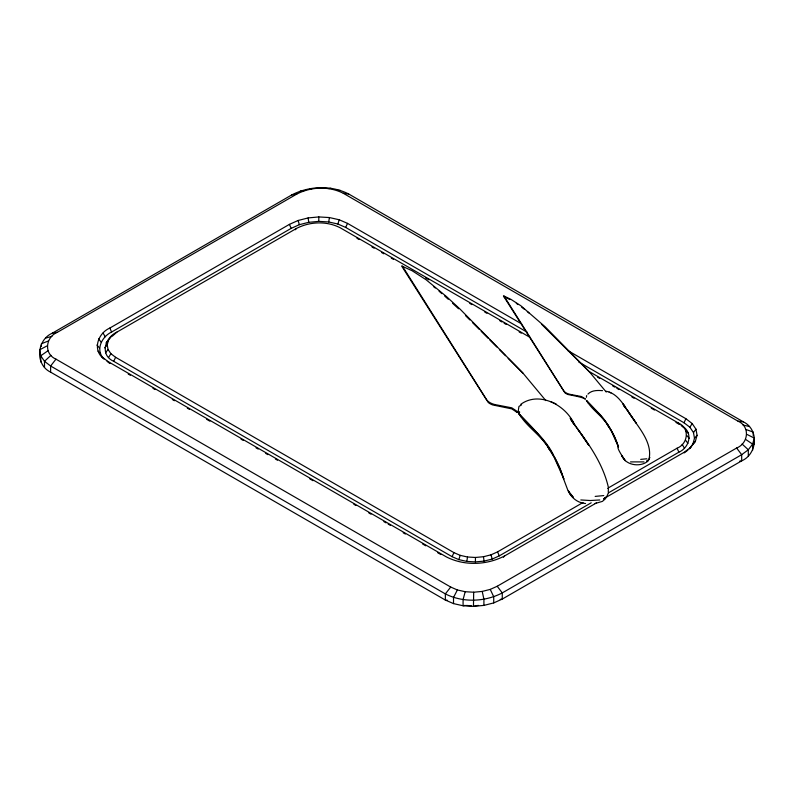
<?xml version="1.0" encoding="UTF-8"?>
<svg xmlns="http://www.w3.org/2000/svg" width="794" height="794" viewBox="0 0 794 794"><rect width="100%" height="100%" fill="white"/><g stroke="black" fill="none" stroke-linecap="round" stroke-linejoin="round"><path stroke-width="1.19" d="M318.831 216.931L308.161 217.923L298.127 220.474L289.413 224.374L109.85 328.051C97.662 333.311 92.054 350.452 104.093 358.997C94.972 350.283 101.692 336.676 111.607 332.031L291.18 228.364L299.338 224.692L308.737 222.31L318.761 221.377L318.831 216.931L329.431 217.556L339.217 219.769L347.534 223.382L521.549 323.843M530.174 337.46L340.06 227.699C326.562 220.841 309.799 221.536 296.46 228.444L116.897 332.12C105.056 337.4 99.468 355.007 113.731 361.33L452.074 556.673L458.833 559.631L466.793 561.408L475.398 561.914L475.467 557.467L483.477 556.723L491 554.827L497.54 551.88L583.044 502.513M473.681 592.225L465.195 591.709L457.374 589.962L450.714 587.054L55.977 359.156C43.561 353.876 45.625 337.013 57.367 332.309L296.787 194.073C311 186.699 328.895 185.965 343.286 193.279L738.023 421.177C750.399 426.477 748.414 443.33 736.634 448.024L497.213 586.25L490.245 589.396L482.226 591.421L473.681 592.225L473.462 606.358L463.081 605.762L453.513 603.609L445.355 600.056L50.617 372.158C34.747 364.565 36.653 339.901 52.335 333.162L291.755 194.927C309.144 185.895 331.029 185.002 348.626 193.954L743.363 421.852C759.243 429.425 757.357 454.099 741.685 460.848L502.265 599.073L493.729 602.914L483.913 605.405L473.462 606.358M608.254 492.181L608.412 488.092M518.561 408.831L518.948 406.449L521.608 404.831M586.389 397.268L586.657 395.581M518.284 411.391L518.482 409.535M318.761 221.377L328.706 221.963L329.431 217.556M466.793 561.408L467.527 557.001L475.467 557.467M465.195 591.709L463.081 599.609L463.081 605.762L465.195 605.385M104.669 347.881L107.22 344.864L108.51 340.239L111.805 335.902M607.628 488.32L677.103 448.203C688.13 443.796 690.016 428.016 678.404 423.043L589.247 371.572M608.323 492.925L678.86 452.193C689.093 447.856 693.231 433.464 683.108 426.656M689.44 448.62L692.874 444.084L694.492 438.298L697.063 435.301L695.971 429.177L692.15 423.53L685.887 418.716L567.73 350.501M689.48 448.769L695.336 441.454L697.063 435.301M527.196 332.229L345.668 227.421L337.877 224.027L339.217 219.769M458.833 559.631L460.192 555.353L453.94 552.634L115.596 357.29L110.892 353.687L108.034 349.449L107.22 344.864M608.085 493.56L606.685 496.756L603.589 498.979L606.388 496.965M649.869 457.364L648.877 459.627L646.693 461.215L648.668 459.776L648.261 460.828C640.748 467.656 625.493 465.592 621.682 455.409C632.361 470.872 615.34 447.578 618.288 446.913C613.127 428.115 599.768 413.932 586.478 400.633M648.926 459.478C653.343 441.127 635.686 424.681 627.21 409.912M113.731 361.33L115.596 357.29M345.668 227.421L347.534 223.382M452.074 556.673L453.94 552.634M694.492 438.298L693.48 432.571L689.907 427.271L684.011 422.765L685.887 418.716M457.374 589.962L453.513 597.455L453.513 603.609M689.907 427.271L692.15 423.53M108.629 357.439L110.892 353.687M105.542 352.844L108.034 349.449M693.48 432.571L695.971 429.177M55.977 359.156L50.617 366.004L50.617 372.158M450.714 587.054L445.355 593.902L445.355 600.056L447.498 600.324M116.897 332.12L112.391 336.12M295.299 229.754L296.46 228.444M503.406 557.249L504.587 555.949L596.502 502.88M106.039 342.869L108.51 340.239M692.874 444.084L695.336 441.454M50.955 355.315L44.494 361.31L44.494 367.463M605.802 498.434L602.398 501.391L594.775 503.594M520.745 404.344C538.838 391.045 564.693 404.513 573.705 422.924L570.191 418.2L588.761 445.245L581.059 433.683M587.927 394.092C591.679 390.162 597.525 390.281 602.547 390.648M684.22 452.888L687.852 450.198M690.929 447.26L684.15 452.272L605.058 497.937M47.908 350.789L40.752 355.781L40.752 361.935M475.398 561.914L484.062 561.11L492.22 559.055L499.297 555.86L591.222 502.791M47.035 345.906L39.7 349.777L40.752 355.781L44.494 361.31L50.617 366.004L445.355 593.902C462.962 602.854 484.866 601.961 502.265 592.919L741.685 454.694L748.305 449.781L752.623 444.114L754.3 438.07L746.965 434.437M504.587 555.949C486.821 565.189 464.44 566.102 446.466 556.951L108.113 361.607L101.85 356.814M48.424 340.963L41.377 343.752L41.377 346.214M45.695 338.085L51.928 336.338M646.812 458.793L640.708 459.379M603.768 495.575L595.163 496.399M328.785 188.625L330.919 188.257M291.755 194.927L296.787 194.073M52.335 333.162L57.367 332.309M739.661 461.185L741.685 460.848L741.685 454.694L736.634 448.024M500.24 599.42L502.265 599.073L502.265 592.919L497.213 586.25M519.633 412.076L517.212 412.493L511.793 408.87L492.766 404.96A15.463 8.893 0.1 0 1 488.211 402.459L401.605 265.98L412.106 270.734L426.08 279.736L446.565 296.648L460.252 309.303L522.631 372.733L545.835 400.593M643.984 461.909L630.525 461.9M599.788 499.972L590.26 500.528L580.811 499.952M474.901 605.782L478.564 605.435M519.604 412.215L517.202 412.394L517.212 411.461L511.793 407.828L496.667 404.91A15.443 8.913 0 0 1 491.049 403.213A15.443 8.913 0 0 1 486.295 399.213L402.409 266.129M300.271 191.106L303.755 190.947M336.626 190.381L340.487 190.411M466.406 605.455L471.249 605.753M343.286 193.279L348.626 193.954M738.023 421.177L743.363 421.852M310.077 188.615L311.784 188.912M504.011 296.063L503.436 295.964L564.862 392.752A10.967 6.312 0.1 0 0 568.087 394.529C573.258 395.63 582.647 397.189 585.426 399.134L581.585 396.563L570.856 394.499A10.957 6.322 0 0 1 563.502 390.469L504.011 296.063L510.879 299.328L520.795 305.71L545.031 326.681L589.267 371.671L606.249 392.057M585.545 503.505C577.883 502.989 571.144 497.898 568.325 490.801L573.199 497.213L570.152 494.225L567.978 490.583L563.541 478.822C556.276 452.322 537.439 432.323 518.69 413.565M460.192 555.353L467.527 557.001M328.706 221.963L337.877 224.027M743.045 425.028L749.506 426.557M606.12 391.243C614.983 392.832 620.719 400.295 625.493 407.262L623.002 403.918L636.173 423.103L626.972 409.764M746.082 429.544L753.248 432.085L753.248 435.777M556.088 403.957L550.659 401.575M609.147 392.127L610.953 392.921M504.011 296.797L506.939 298.097M507.922 298.594L509.897 299.576M578.747 361.995L684.011 422.765M356.953 238.279L359.096 239.52M371.989 246.954L374.133 248.194M381.656 252.542L383.8 253.782M391.323 258.119L393.467 259.36M425.693 277.96L428.919 279.825M469.74 303.387L471.884 304.628M484.777 312.072L486.921 313.312M499.813 320.746L501.957 321.987M504.111 323.227L506.254 324.468M519.147 331.912L521.301 333.152M597.564 377.18L599.708 378.42M612.601 385.864L614.745 387.105M616.898 388.345L619.042 389.576M631.935 397.02L634.078 398.26M651.269 408.185L654.494 410.041M675.972 422.448L679.198 424.304M128.231 374.043L130.385 375.284M152.934 388.306L155.088 389.546M172.278 399.471L174.422 400.712M187.315 408.146L189.458 409.386M206.648 419.311L209.874 421.177M241.019 439.151L243.172 440.392M256.055 447.836L258.209 449.076M265.722 453.414L267.876 454.654M275.389 459.001L277.543 460.242M309.769 478.842L312.985 480.707M353.806 504.269L355.95 505.51M368.843 512.944L370.997 514.184M383.879 521.628L386.033 522.869M388.177 524.109L390.33 525.35M403.213 532.794L405.367 534.034M422.557 543.95L425.773 545.815M437.593 552.634L440.809 554.5M745.586 439.37L752.623 444.114L752.623 450.267M516.299 303.358L518.095 304.588M107.031 361.25L109.969 363.503L108.113 361.607M681.123 425.574L685.371 428.839M521.727 307.189L524.536 309.382M433.464 286.555L435.311 287.994M527.335 311.576L529.112 313.104M439.062 291.229L441.871 293.651M444.69 296.073L448.273 299.269M742.072 444.005L748.305 449.781L748.305 455.935M541.498 324.16L589.515 371.989M452.55 303.229L458.545 308.767M465.483 315.585L469.84 319.942M472.45 322.562L479.417 329.54M481.164 331.287L488.131 338.274M489.868 340.021L496.846 346.998M499.456 349.618L505.55 355.722M508.17 358.342L522.978 373.18M678.404 423.043L679.644 424.294M685.966 430.884L688.467 433.425M98.029 351.156L100.53 353.697M96.937 345.043L99.508 347.961M686.77 435.479L689.331 438.397M623.637 405.397L626.496 409.009M571.094 420.294C586.438 440.501 602.477 461.89 608.293 486.98M623.419 405.238L626.258 408.86M572.931 422.805L575.799 426.447M685.49 440.094L687.941 443.399M98.664 338.869L101.116 342.184M577.774 429.167L580.404 432.78M586.329 400.424L588.225 403.024M518.482 413.267L521.152 416.949M553.587 455.428C545.815 438.705 530.888 427.648 519.226 414.071C527.186 427.4 541.617 435.559 549.319 449.245L548.108 447.369L554.172 457.324L563.889 479.09L559.661 467.964L554.093 456.471M682.185 444.442L684.378 448.114M103.071 333.083L105.245 336.755M490.245 589.396L493.729 596.76L493.729 602.914M677.103 448.203L678.86 452.193M497.54 551.88L499.297 555.86M289.413 224.374L291.18 228.364M109.85 328.051L111.607 332.031M491 554.827L492.22 559.055M298.127 220.474L299.338 224.692M482.226 591.421L483.913 599.252L483.913 605.405M753.873 441.821L754.3 444.223M483.477 556.723L484.062 561.11M308.161 217.923L308.737 222.31M595.728 410.21L586.855 400.99C592.503 410.448 602.735 416.225 608.194 425.931L607.341 424.601L611.638 431.668L618.536 447.101C613.712 433.385 606.576 420.095 595.728 410.21"/></g></svg>
